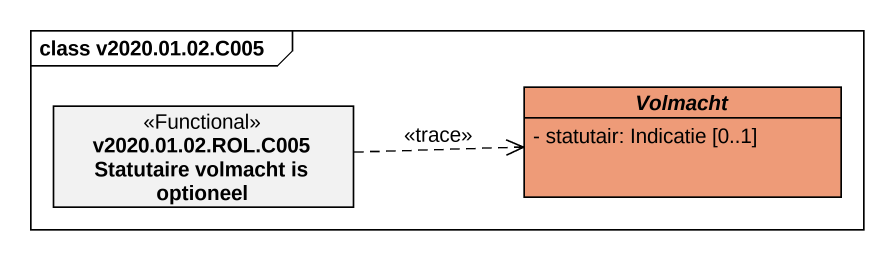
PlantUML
@startuml
mainframe class v2020.01.02.C005
hide circle
hide empty members
skinparam classAttributeIconSize 0
abstract class Volmacht #EE9B78 {
  - statutair: Indicatie [0..1]
}
class "v2020.01.02.ROL.C005 Statutaire volmacht is optioneel" as v2020_01_02_ROL_C005 <<Functional>>
v2020_01_02_ROL_C005 .right.> Volmacht : <<trace>>
@enduml
